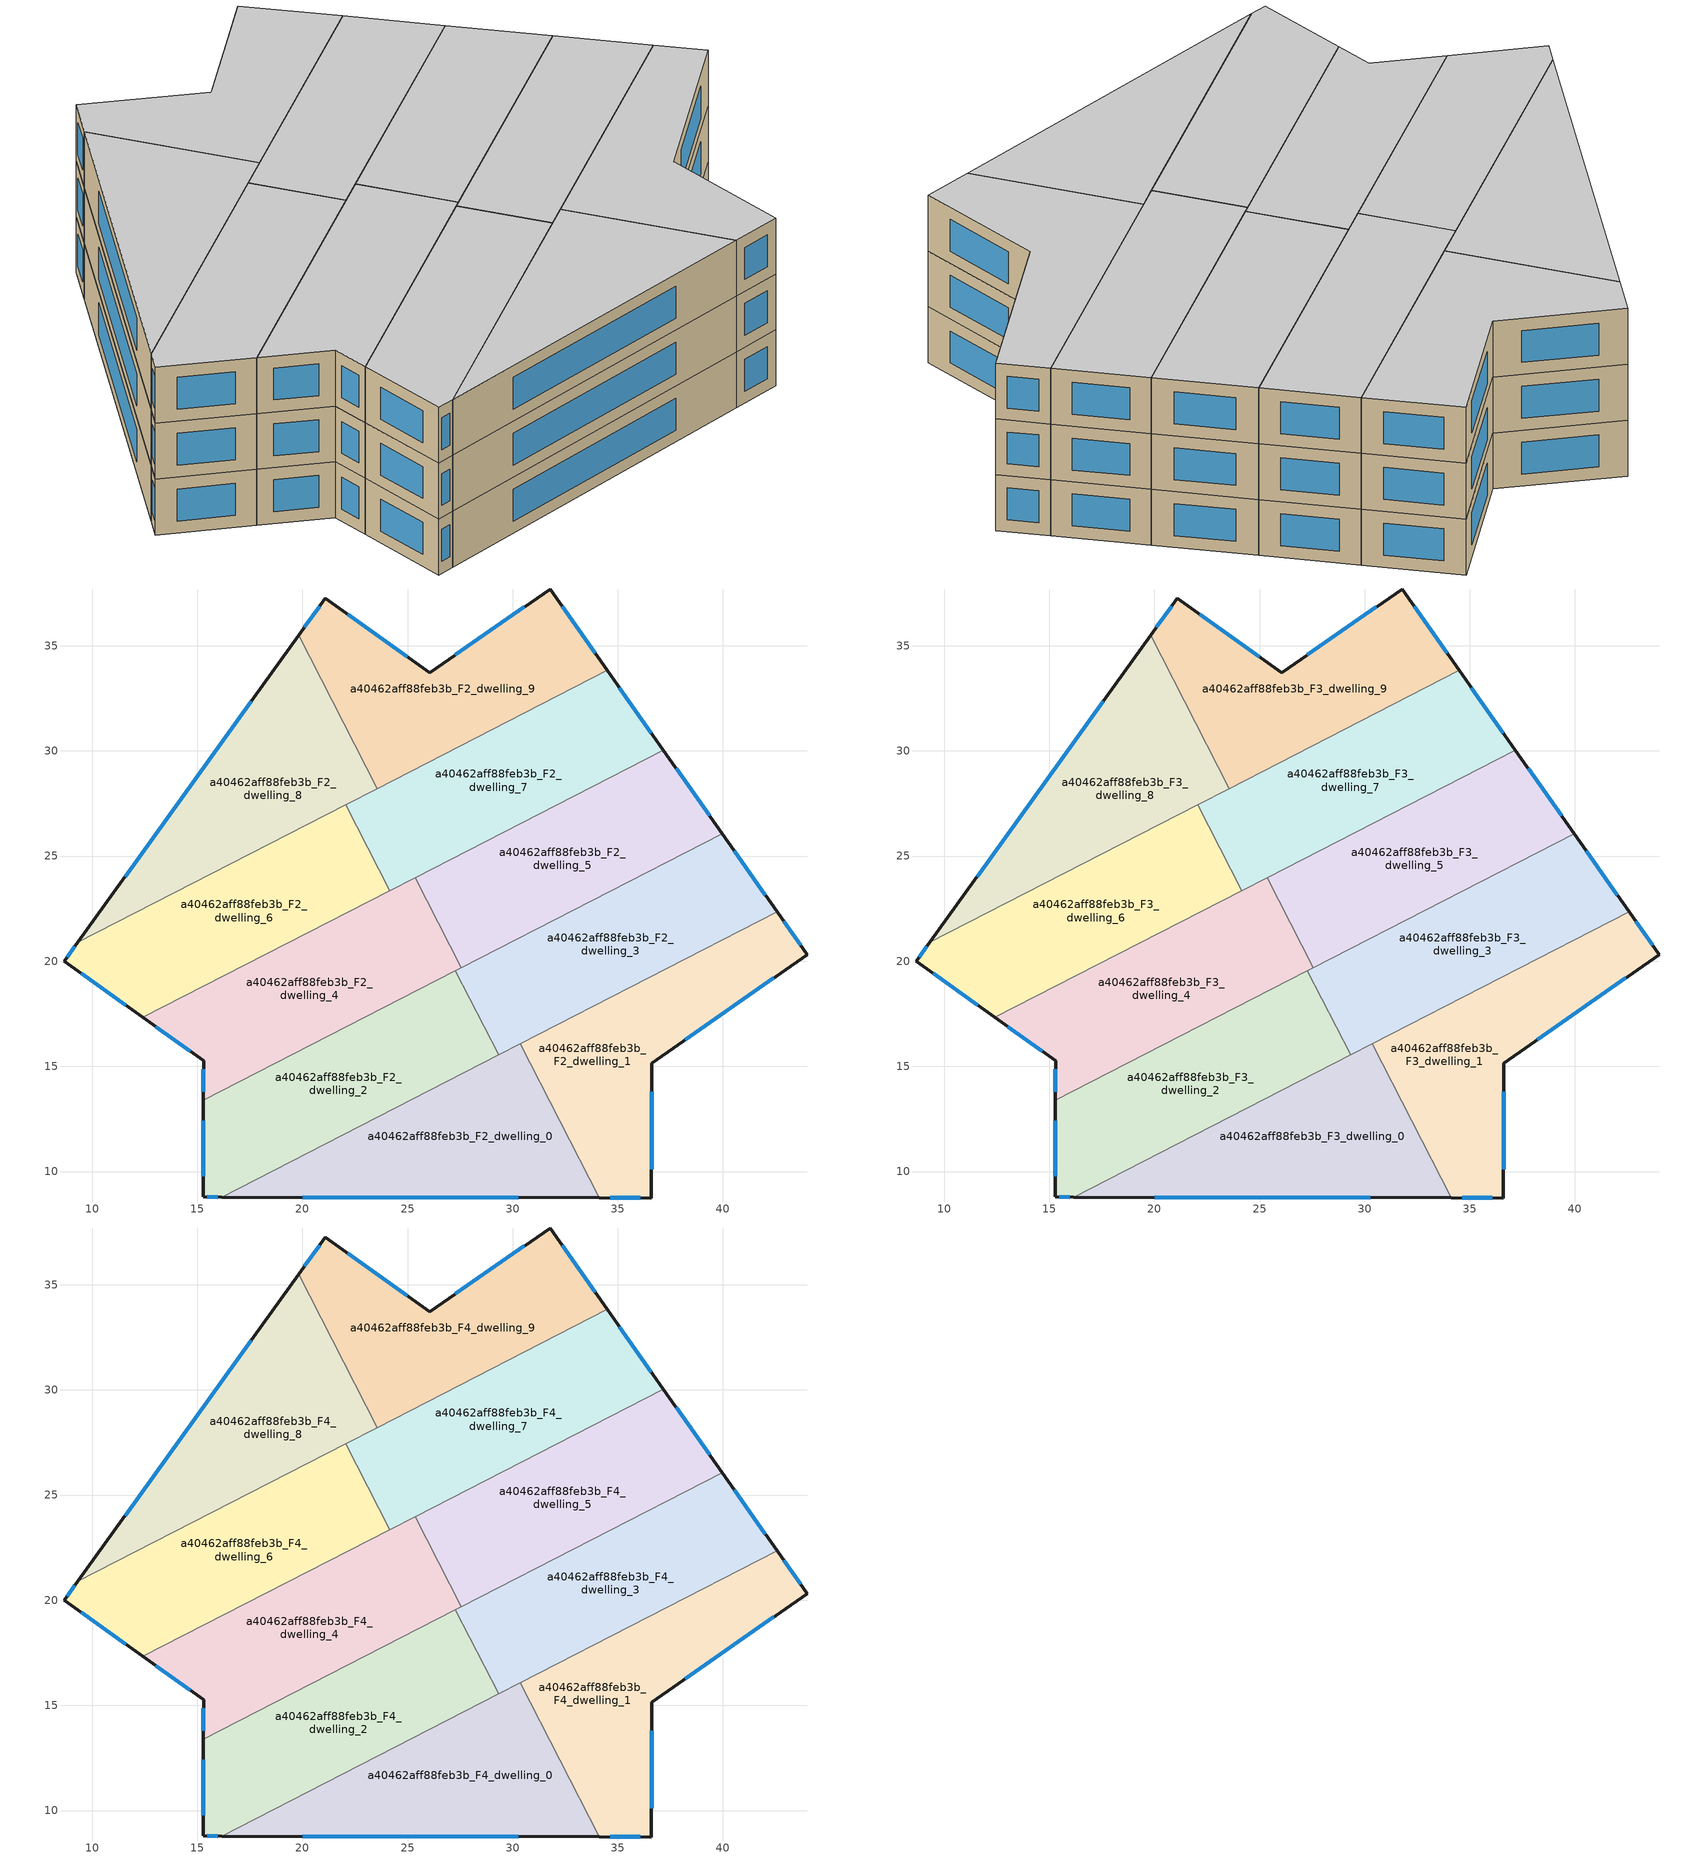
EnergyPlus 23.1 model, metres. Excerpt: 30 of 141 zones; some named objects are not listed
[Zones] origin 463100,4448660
a40462aff88feb3b_F2_dwelling_0
 floor to a40462aff88feb3b_F1_dwelling_0 (EU_floor_Construction): 30.35,16.07 34.11,8.75 16.17,8.79 z6
 wall outside (EU_wall_Construction): 16.17,8.79 34.11,8.75 z6:9
 wall to a40462aff88feb3b_F2_dwelling_1 (EU_wall_Construction): 34.11,8.75 30.35,16.07 z6:9
 wall to a40462aff88feb3b_F2_dwelling_2 (EU_wall_Construction): 29.33,15.54 16.17,8.79 z6:9
 wall to a40462aff88feb3b_F2_dwelling_3 (EU_wall_Construction): 30.35,16.07 29.33,15.54 z6:9
 window (EU_Window_Construction): 20.01,8.78 30.27,8.76 z6.64:8.36
a40462aff88feb3b_F2_dwelling_1
 floor to a40462aff88feb3b_F1_dwelling_1 (EU_floor_Construction): 42.58,22.35 44.01,20.32 36.61,15.16 36.6,8.74 34.11,8.75 30.35,16.07 z6
 wall outside (EU_wall_Construction): 34.11,8.75 36.6,8.74 36.61,15.16 44.01,20.32 42.58,22.35 z6:9
 wall to a40462aff88feb3b_F2_dwelling_3 (EU_wall_Construction): 42.58,22.35 30.35,16.07 z6:9
 window (EU_Window_Construction): 43.71,20.75 42.89,21.91 / 38.2,16.26 42.43,19.21 / 36.6,10.12 36.61,13.78 / 34.65,8.75 36.07,8.74 z6.64:8.36
a40462aff88feb3b_F2_dwelling_2
 floor to a40462aff88feb3b_F1_dwelling_2 (EU_floor_Construction): 27.28,19.54 29.33,15.54 16.17,8.79 15.28,8.79 15.29,13.39 z6
 wall outside (EU_wall_Construction): 15.29,13.39 15.28,8.79 16.17,8.79 z6:9
 wall to a40462aff88feb3b_F2_dwelling_3 (EU_wall_Construction): 29.33,15.54 27.28,19.54 z6:9
 wall to a40462aff88feb3b_F2_dwelling_4 (EU_wall_Construction): 27.28,19.54 15.29,13.39 z6:9
 window (EU_Window_Construction): 15.47,8.79 15.98,8.79 / 15.29,12.41 15.29,9.78 z6.64:8.36
a40462aff88feb3b_F2_dwelling_3
 floor to a40462aff88feb3b_F1_dwelling_3 (EU_floor_Construction): 39.97,26.06 42.58,22.35 29.33,15.54 27.28,19.54 z6
 wall outside (EU_wall_Construction): 42.58,22.35 39.97,26.06 z6:9
 wall to a40462aff88feb3b_F2_dwelling_5 (EU_wall_Construction): 39.97,26.06 27.56,19.69 z6:9
 wall to a40462aff88feb3b_F2_dwelling_4 (EU_wall_Construction): 27.56,19.69 27.28,19.54 z6:9
 window (EU_Window_Construction): 42.02,23.14 40.53,25.26 z6.64:8.36
a40462aff88feb3b_F2_dwelling_4
 floor to a40462aff88feb3b_F1_dwelling_4 (EU_floor_Construction): 25.36,23.98 27.56,19.69 15.29,13.39 15.3,15.27 12.41,17.33 z6
 wall outside (EU_wall_Construction): 12.41,17.33 15.3,15.27 15.29,13.39 z6:9
 wall to a40462aff88feb3b_F2_dwelling_5 (EU_wall_Construction): 27.56,19.69 25.36,23.98 z6:9
 wall to a40462aff88feb3b_F2_dwelling_6 (EU_wall_Construction): 24.15,23.36 12.41,17.33 z6:9
 wall to a40462aff88feb3b_F2_dwelling_7 (EU_wall_Construction): 25.36,23.98 24.15,23.36 z6:9
 window (EU_Window_Construction): 13.03,16.89 14.68,15.71 / 15.3,14.87 15.3,13.8 z6.64:8.36
a40462aff88feb3b_F2_dwelling_5
 floor to a40462aff88feb3b_F1_dwelling_5 (EU_floor_Construction): 37.17,30.04 39.97,26.06 27.56,19.69 25.36,23.98 z6
 wall outside (EU_wall_Construction): 39.97,26.06 37.17,30.04 z6:9
 wall to a40462aff88feb3b_F2_dwelling_7 (EU_wall_Construction): 37.17,30.04 25.36,23.98 z6:9
 window (EU_Window_Construction): 39.37,26.91 37.77,29.19 z6.64:8.36
a40462aff88feb3b_F2_dwelling_6
 floor to a40462aff88feb3b_F1_dwelling_6 (EU_floor_Construction): 22.06,27.44 24.15,23.36 12.41,17.33 8.67,20 9.32,20.9 z6
 wall outside (EU_wall_Construction): 9.32,20.9 8.67,20 12.41,17.33 z6:9
 wall to a40462aff88feb3b_F2_dwelling_7 (EU_wall_Construction): 24.15,23.36 22.06,27.44 z6:9
 wall to a40462aff88feb3b_F2_dwelling_8 (EU_wall_Construction): 22.06,27.44 9.32,20.9 z6:9
 window (EU_Window_Construction): 9.18,20.71 8.81,20.19 / 9.47,19.43 11.61,17.9 z6.64:8.36
a40462aff88feb3b_F2_dwelling_7
 floor to a40462aff88feb3b_F1_dwelling_7 (EU_floor_Construction): 34.51,33.83 37.17,30.04 24.15,23.36 22.06,27.44 z6
 wall outside (EU_wall_Construction): 37.17,30.04 34.51,33.83 z6:9
 wall to a40462aff88feb3b_F2_dwelling_9 (EU_wall_Construction): 34.51,33.83 23.57,28.21 z6:9
 wall to a40462aff88feb3b_F2_dwelling_8 (EU_wall_Construction): 23.57,28.21 22.06,27.44 z6:9
 window (EU_Window_Construction): 36.6,30.85 35.08,33.02 z6.64:8.36
a40462aff88feb3b_F2_dwelling_8
 floor to a40462aff88feb3b_F1_dwelling_8 (EU_floor_Construction): 19.83,35.5 23.57,28.21 9.32,20.9 z6
 wall outside (EU_wall_Construction): 19.83,35.5 9.32,20.9 z6:9
 wall to a40462aff88feb3b_F2_dwelling_9 (EU_wall_Construction): 23.57,28.21 19.83,35.5 z6:9
 window (EU_Window_Construction): 17.58,32.37 11.57,24.03 z6.64:8.36
a40462aff88feb3b_F2_dwelling_9
 floor to a40462aff88feb3b_F1_dwelling_9 (EU_floor_Construction): 31.78,37.7 34.51,33.83 23.57,28.21 19.83,35.5 21.09,37.26 26.06,33.71 z6
 wall outside (EU_wall_Construction): 34.51,33.83 31.78,37.7 26.06,33.71 21.09,37.26 19.83,35.5 z6:9
 window (EU_Window_Construction): 20.82,36.89 20.1,35.88 / 24.99,34.47 22.16,36.5 / 30.55,36.85 27.28,34.57 / 33.92,34.66 32.36,36.87 z6.64:8.36
a40462aff88feb3b_F3_dwelling_0
 floor to a40462aff88feb3b_F2_dwelling_0 (EU_floor_Construction): 30.35,16.07 34.11,8.75 16.17,8.79 z9
 wall outside (EU_wall_Construction): 16.17,8.79 34.11,8.75 z9:12
 wall to a40462aff88feb3b_F3_dwelling_1 (EU_wall_Construction): 34.11,8.75 30.35,16.07 z9:12
 wall to a40462aff88feb3b_F3_dwelling_2 (EU_wall_Construction): 29.33,15.54 16.17,8.79 z9:12
 wall to a40462aff88feb3b_F3_dwelling_3 (EU_wall_Construction): 30.35,16.07 29.33,15.54 z9:12
 window (EU_Window_Construction): 20.01,8.78 30.27,8.76 z9.64:11.36
a40462aff88feb3b_F3_dwelling_1
 floor to a40462aff88feb3b_F2_dwelling_1 (EU_floor_Construction): 42.58,22.35 44.01,20.32 36.61,15.16 36.6,8.74 34.11,8.75 30.35,16.07 z9
 wall outside (EU_wall_Construction): 34.11,8.75 36.6,8.74 36.61,15.16 44.01,20.32 42.58,22.35 z9:12
 wall to a40462aff88feb3b_F3_dwelling_3 (EU_wall_Construction): 42.58,22.35 30.35,16.07 z9:12
 window (EU_Window_Construction): 43.71,20.75 42.89,21.91 / 38.2,16.26 42.43,19.21 / 36.6,10.12 36.61,13.78 / 34.65,8.75 36.07,8.74 z9.64:11.36
a40462aff88feb3b_F3_dwelling_2
 floor to a40462aff88feb3b_F2_dwelling_2 (EU_floor_Construction): 27.28,19.54 29.33,15.54 16.17,8.79 15.28,8.79 15.29,13.39 z9
 wall outside (EU_wall_Construction): 15.29,13.39 15.28,8.79 16.17,8.79 z9:12
 wall to a40462aff88feb3b_F3_dwelling_3 (EU_wall_Construction): 29.33,15.54 27.28,19.54 z9:12
 wall to a40462aff88feb3b_F3_dwelling_4 (EU_wall_Construction): 27.28,19.54 15.29,13.39 z9:12
 window (EU_Window_Construction): 15.47,8.79 15.98,8.79 / 15.29,12.41 15.29,9.78 z9.64:11.36
a40462aff88feb3b_F3_dwelling_3
 floor to a40462aff88feb3b_F2_dwelling_3 (EU_floor_Construction): 39.97,26.06 42.58,22.35 29.33,15.54 27.28,19.54 z9
 wall outside (EU_wall_Construction): 42.58,22.35 39.97,26.06 z9:12
 wall to a40462aff88feb3b_F3_dwelling_5 (EU_wall_Construction): 39.97,26.06 27.56,19.69 z9:12
 wall to a40462aff88feb3b_F3_dwelling_4 (EU_wall_Construction): 27.56,19.69 27.28,19.54 z9:12
 window (EU_Window_Construction): 42.02,23.14 40.53,25.26 z9.64:11.36
a40462aff88feb3b_F3_dwelling_4
 floor to a40462aff88feb3b_F2_dwelling_4 (EU_floor_Construction): 25.36,23.98 27.56,19.69 15.29,13.39 15.3,15.27 12.41,17.33 z9
 wall outside (EU_wall_Construction): 12.41,17.33 15.3,15.27 15.29,13.39 z9:12
 wall to a40462aff88feb3b_F3_dwelling_5 (EU_wall_Construction): 27.56,19.69 25.36,23.98 z9:12
 wall to a40462aff88feb3b_F3_dwelling_6 (EU_wall_Construction): 24.15,23.36 12.41,17.33 z9:12
 wall to a40462aff88feb3b_F3_dwelling_7 (EU_wall_Construction): 25.36,23.98 24.15,23.36 z9:12
 window (EU_Window_Construction): 13.03,16.89 14.68,15.71 / 15.3,14.87 15.3,13.8 z9.64:11.36
a40462aff88feb3b_F3_dwelling_5
 floor to a40462aff88feb3b_F2_dwelling_5 (EU_floor_Construction): 37.17,30.04 39.97,26.06 27.56,19.69 25.36,23.98 z9
 wall outside (EU_wall_Construction): 39.97,26.06 37.17,30.04 z9:12
 wall to a40462aff88feb3b_F3_dwelling_7 (EU_wall_Construction): 37.17,30.04 25.36,23.98 z9:12
 window (EU_Window_Construction): 39.37,26.91 37.77,29.19 z9.64:11.36
a40462aff88feb3b_F3_dwelling_6
 floor to a40462aff88feb3b_F2_dwelling_6 (EU_floor_Construction): 22.06,27.44 24.15,23.36 12.41,17.33 8.67,20 9.32,20.9 z9
 wall outside (EU_wall_Construction): 9.32,20.9 8.67,20 12.41,17.33 z9:12
 wall to a40462aff88feb3b_F3_dwelling_7 (EU_wall_Construction): 24.15,23.36 22.06,27.44 z9:12
 wall to a40462aff88feb3b_F3_dwelling_8 (EU_wall_Construction): 22.06,27.44 9.32,20.9 z9:12
 window (EU_Window_Construction): 9.18,20.71 8.81,20.19 / 9.47,19.43 11.61,17.9 z9.64:11.36
a40462aff88feb3b_F3_dwelling_7
 floor to a40462aff88feb3b_F2_dwelling_7 (EU_floor_Construction): 34.51,33.83 37.17,30.04 24.15,23.36 22.06,27.44 z9
 wall outside (EU_wall_Construction): 37.17,30.04 34.51,33.83 z9:12
 wall to a40462aff88feb3b_F3_dwelling_9 (EU_wall_Construction): 34.51,33.83 23.57,28.21 z9:12
 wall to a40462aff88feb3b_F3_dwelling_8 (EU_wall_Construction): 23.57,28.21 22.06,27.44 z9:12
 window (EU_Window_Construction): 36.6,30.85 35.08,33.02 z9.64:11.36
a40462aff88feb3b_F3_dwelling_8
 floor to a40462aff88feb3b_F2_dwelling_8 (EU_floor_Construction): 19.83,35.5 23.57,28.21 9.32,20.9 z9
 wall outside (EU_wall_Construction): 19.83,35.5 9.32,20.9 z9:12
 wall to a40462aff88feb3b_F3_dwelling_9 (EU_wall_Construction): 23.57,28.21 19.83,35.5 z9:12
 window (EU_Window_Construction): 17.58,32.37 11.57,24.03 z9.64:11.36
a40462aff88feb3b_F3_dwelling_9
 floor to a40462aff88feb3b_F2_dwelling_9 (EU_floor_Construction): 31.78,37.7 34.51,33.83 23.57,28.21 19.83,35.5 21.09,37.26 26.06,33.71 z9
 wall outside (EU_wall_Construction): 34.51,33.83 31.78,37.7 26.06,33.71 21.09,37.26 19.83,35.5 z9:12
 window (EU_Window_Construction): 20.82,36.89 20.1,35.88 / 24.99,34.47 22.16,36.5 / 30.55,36.85 27.28,34.57 / 33.92,34.66 32.36,36.87 z9.64:11.36
a40462aff88feb3b_F4_dwelling_0
 floor to a40462aff88feb3b_F3_dwelling_0 (EU_floor_Construction): 30.35,16.07 34.11,8.75 16.17,8.79 z12
 wall outside (EU_wall_Construction): 16.17,8.79 34.11,8.75 z12:15
 wall to a40462aff88feb3b_F4_dwelling_1 (EU_wall_Construction): 34.11,8.75 30.35,16.07 z12:15
 wall to a40462aff88feb3b_F4_dwelling_2 (EU_wall_Construction): 29.33,15.54 16.17,8.79 z12:15
 wall to a40462aff88feb3b_F4_dwelling_3 (EU_wall_Construction): 30.35,16.07 29.33,15.54 z12:15
 window (EU_Window_Construction): 20.01,8.78 30.27,8.76 z12.64:14.36
 ceiling to a40462aff88feb3b_F5_dwelling_0 (EU_floor_Construction): 34.11,8.75 30.35,16.07 16.17,8.79 z15
a40462aff88feb3b_F4_dwelling_1
 floor to a40462aff88feb3b_F3_dwelling_1 (EU_floor_Construction): 42.58,22.35 44.01,20.32 36.61,15.16 36.6,8.74 34.11,8.75 30.35,16.07 z12
 wall outside (EU_wall_Construction): 34.11,8.75 36.6,8.74 36.61,15.16 44.01,20.32 42.58,22.35 z12:15
 wall to a40462aff88feb3b_F4_dwelling_3 (EU_wall_Construction): 42.58,22.35 30.35,16.07 z12:15
 window (EU_Window_Construction): 43.71,20.75 42.89,21.91 / 38.2,16.26 42.43,19.21 / 36.6,10.12 36.61,13.78 / 34.65,8.75 36.07,8.74 z12.64:14.36
 ceiling to a40462aff88feb3b_F5_dwelling_1 (EU_floor_Construction): 36.6,8.74 36.61,15.16 44.01,20.32 42.58,22.35 30.35,16.07 34.11,8.75 z15
a40462aff88feb3b_F4_dwelling_2
 floor to a40462aff88feb3b_F3_dwelling_2 (EU_floor_Construction): 27.28,19.54 29.33,15.54 16.17,8.79 15.28,8.79 15.29,13.39 z12
 wall outside (EU_wall_Construction): 15.29,13.39 15.28,8.79 16.17,8.79 z12:15
 wall to a40462aff88feb3b_F4_dwelling_3 (EU_wall_Construction): 29.33,15.54 27.28,19.54 z12:15
 wall to a40462aff88feb3b_F4_dwelling_4 (EU_wall_Construction): 27.28,19.54 15.29,13.39 z12:15
 window (EU_Window_Construction): 15.47,8.79 15.98,8.79 / 15.29,12.41 15.29,9.78 z12.64:14.36
 ceiling to a40462aff88feb3b_F5_dwelling_2 (EU_floor_Construction): 29.33,15.54 27.28,19.54 15.29,13.39 15.28,8.79 16.17,8.79 z15
a40462aff88feb3b_F4_dwelling_3
 floor to a40462aff88feb3b_F3_dwelling_3 (EU_floor_Construction): 39.97,26.06 42.58,22.35 29.33,15.54 27.28,19.54 z12
 wall outside (EU_wall_Construction): 42.58,22.35 39.97,26.06 z12:15
 wall to a40462aff88feb3b_F4_dwelling_5 (EU_wall_Construction): 39.97,26.06 27.56,19.69 z12:15
 wall to a40462aff88feb3b_F4_dwelling_4 (EU_wall_Construction): 27.56,19.69 27.28,19.54 z12:15
 window (EU_Window_Construction): 42.02,23.14 40.53,25.26 z12.64:14.36
 ceiling to a40462aff88feb3b_F5_dwelling_3 (EU_floor_Construction): 42.58,22.35 39.97,26.06 27.28,19.54 29.33,15.54 z15
a40462aff88feb3b_F4_dwelling_4
 floor to a40462aff88feb3b_F3_dwelling_4 (EU_floor_Construction): 25.36,23.98 27.56,19.69 15.29,13.39 15.3,15.27 12.41,17.33 z12
 wall outside (EU_wall_Construction): 12.41,17.33 15.3,15.27 15.29,13.39 z12:15
 wall to a40462aff88feb3b_F4_dwelling_5 (EU_wall_Construction): 27.56,19.69 25.36,23.98 z12:15
 wall to a40462aff88feb3b_F4_dwelling_6 (EU_wall_Construction): 24.15,23.36 12.41,17.33 z12:15
 wall to a40462aff88feb3b_F4_dwelling_7 (EU_wall_Construction): 25.36,23.98 24.15,23.36 z12:15
 window (EU_Window_Construction): 13.03,16.89 14.68,15.71 / 15.3,14.87 15.3,13.8 z12.64:14.36
 ceiling to a40462aff88feb3b_F5_dwelling_4 (EU_floor_Construction): 27.56,19.69 25.36,23.98 12.41,17.33 15.3,15.27 15.29,13.39 z15
a40462aff88feb3b_F4_dwelling_5
 floor to a40462aff88feb3b_F3_dwelling_5 (EU_floor_Construction): 37.17,30.04 39.97,26.06 27.56,19.69 25.36,23.98 z12
 wall outside (EU_wall_Construction): 39.97,26.06 37.17,30.04 z12:15
 wall to a40462aff88feb3b_F4_dwelling_7 (EU_wall_Construction): 37.17,30.04 25.36,23.98 z12:15
 window (EU_Window_Construction): 39.37,26.91 37.77,29.19 z12.64:14.36
 ceiling to a40462aff88feb3b_F5_dwelling_5 (EU_floor_Construction): 39.97,26.06 37.17,30.04 25.36,23.98 27.56,19.69 z15
a40462aff88feb3b_F4_dwelling_6
 floor to a40462aff88feb3b_F3_dwelling_6 (EU_floor_Construction): 22.06,27.44 24.15,23.36 12.41,17.33 8.67,20 9.32,20.9 z12
 wall outside (EU_wall_Construction): 9.32,20.9 8.67,20 12.41,17.33 z12:15
 wall to a40462aff88feb3b_F4_dwelling_7 (EU_wall_Construction): 24.15,23.36 22.06,27.44 z12:15
 wall to a40462aff88feb3b_F4_dwelling_8 (EU_wall_Construction): 22.06,27.44 9.32,20.9 z12:15
 window (EU_Window_Construction): 9.18,20.71 8.81,20.19 / 9.47,19.43 11.61,17.9 z12.64:14.36
 ceiling to a40462aff88feb3b_F5_dwelling_6 (EU_floor_Construction): 24.15,23.36 22.06,27.44 9.32,20.9 8.67,20 12.41,17.33 z15
a40462aff88feb3b_F4_dwelling_7
 floor to a40462aff88feb3b_F3_dwelling_7 (EU_floor_Construction): 34.51,33.83 37.17,30.04 24.15,23.36 22.06,27.44 z12
 wall outside (EU_wall_Construction): 37.17,30.04 34.51,33.83 z12:15
 wall to a40462aff88feb3b_F4_dwelling_9 (EU_wall_Construction): 34.51,33.83 23.57,28.21 z12:15
 wall to a40462aff88feb3b_F4_dwelling_8 (EU_wall_Construction): 23.57,28.21 22.06,27.44 z12:15
 window (EU_Window_Construction): 36.6,30.85 35.08,33.02 z12.64:14.36
 ceiling to a40462aff88feb3b_F5_dwelling_7 (EU_floor_Construction): 37.17,30.04 34.51,33.83 22.06,27.44 24.15,23.36 z15
a40462aff88feb3b_F4_dwelling_8
 floor to a40462aff88feb3b_F3_dwelling_8 (EU_floor_Construction): 19.83,35.5 23.57,28.21 9.32,20.9 z12
 wall outside (EU_wall_Construction): 19.83,35.5 9.32,20.9 z12:15
 wall to a40462aff88feb3b_F4_dwelling_9 (EU_wall_Construction): 23.57,28.21 19.83,35.5 z12:15
 window (EU_Window_Construction): 17.58,32.37 11.57,24.03 z12.64:14.36
 ceiling to a40462aff88feb3b_F5_dwelling_8 (EU_floor_Construction): 23.57,28.21 19.83,35.5 9.32,20.9 z15
a40462aff88feb3b_F4_dwelling_9
 floor to a40462aff88feb3b_F3_dwelling_9 (EU_floor_Construction): 31.78,37.7 34.51,33.83 23.57,28.21 19.83,35.5 21.09,37.26 26.06,33.71 z12
 wall outside (EU_wall_Construction): 34.51,33.83 31.78,37.7 26.06,33.71 21.09,37.26 19.83,35.5 z12:15
 window (EU_Window_Construction): 20.82,36.89 20.1,35.88 / 24.99,34.47 22.16,36.5 / 30.55,36.85 27.28,34.57 / 33.92,34.66 32.36,36.87 z12.64:14.36
 ceiling to a40462aff88feb3b_F5_dwelling_9 (EU_floor_Construction): 34.51,33.83 31.78,37.7 26.06,33.71 21.09,37.26 19.83,35.5 23.57,28.21 z15
[Building]
EU S2 Campaign: North Axis=0; Terrain=City; Solar Distribution=FullExterior
[Site:Location]
Yerevan-Zvartnots.Intl.AP: Latitude=40.15; Longitude=44.383; Time Zone=4; Elevation=854
[SizingPeriod:WeatherFileDays]
AnnualSizingPeriod: Begin Month=1; Begin Day of Month=1; End Month=12; End Day of Month=31; Day of Week for Start Day=Monday; Use Weather File Daylight Saving Period=No; Use Weather File Rain and Snow Indicators=No
[MATERIAL]
EU_InternalMass_Material: Roughness=MediumRough; Thickness=0.1; Conductivity=1; Density=1800; Specific Heat=900; Thermal Absorptance=0.9; Solar Absorptance=0.7; Visible Absorptance=0.7
[MATERIAL:NOMASS] Roughness=MediumRough; Thermal Absorptance=0.9; Solar Absorptance=0.7; Visible Absorptance=0.7
Name | Thermal Resistance
EU_wall_NoMass | 1.05043
EU_floor_NoMass | 0.478065
[WINDOWMATERIAL:SIMPLEGLAZINGSYSTEM]
EU_Window_SimpleGlazing: UFactor=2.5566; Solar Heat Gain Coefficient=0.75; Visible Transmittance=0.75
[CONSTRUCTION]
EU_wall_Construction: EU_wall_NoMass
EU_floor_Construction: EU_floor_NoMass
EU_Window_Construction: EU_Window_SimpleGlazing
EU_InternalMass_Construction: EU_InternalMass_Material
[ZONE] Type=1; Multiplier=1; Ceiling Height=autocalculate; Floor Area=autocalculate; Part of Total Floor Area=Yes
Name | Volume
a40462aff88feb3b_F2_dwelling_0; a40462aff88feb3b_F3_dwelling_0; a40462aff88feb3b_F4_dwelling_0; a40462aff88feb3b_F2_dwelling_7; a40462aff88feb3b_F3_dwelling_7; a40462aff88feb3b_F4_dwelling_7 | 196.815
a40462aff88feb3b_F2_dwelling_1; a40462aff88feb3b_F3_dwelling_1; a40462aff88feb3b_F4_dwelling_1 | 196.827
a40462aff88feb3b_F2_dwelling_2; a40462aff88feb3b_F3_dwelling_2; a40462aff88feb3b_F4_dwelling_2; a40462aff88feb3b_F2_dwelling_9; a40462aff88feb3b_F3_dwelling_9; a40462aff88feb3b_F4_dwelling_9 | 196.801
a40462aff88feb3b_F2_dwelling_3; a40462aff88feb3b_F3_dwelling_3; a40462aff88feb3b_F4_dwelling_3 | 196.794
a40462aff88feb3b_F2_dwelling_4; a40462aff88feb3b_F3_dwelling_4; a40462aff88feb3b_F4_dwelling_4; a40462aff88feb3b_F2_dwelling_6; a40462aff88feb3b_F3_dwelling_6; a40462aff88feb3b_F4_dwelling_6 | 196.822
a40462aff88feb3b_F2_dwelling_5; a40462aff88feb3b_F3_dwelling_5; a40462aff88feb3b_F4_dwelling_5 | 196.834
a40462aff88feb3b_F2_dwelling_8; a40462aff88feb3b_F3_dwelling_8; a40462aff88feb3b_F4_dwelling_8 | 196.807
[INTERNALMASS] Construction=EU_InternalMass_Construction
Name | Zone or ZoneList | Surface Area
a40462aff88feb3b_F2_dwelling_0_EU_InternalMass | a40462aff88feb3b_F2_dwelling_0 | 65.609
a40462aff88feb3b_F2_dwelling_1_EU_InternalMass | a40462aff88feb3b_F2_dwelling_1 | 65.6089
a40462aff88feb3b_F2_dwelling_2_EU_InternalMass | a40462aff88feb3b_F2_dwelling_2 | 65.6001
a40462aff88feb3b_F2_dwelling_3_EU_InternalMass | a40462aff88feb3b_F2_dwelling_3 | 65.5973
a40462aff88feb3b_F2_dwelling_4_EU_InternalMass | a40462aff88feb3b_F2_dwelling_4 | 65.6062
a40462aff88feb3b_F2_dwelling_5_EU_InternalMass | a40462aff88feb3b_F2_dwelling_5 | 65.6129
a40462aff88feb3b_F2_dwelling_6_EU_InternalMass | a40462aff88feb3b_F2_dwelling_6 | 65.6077
a40462aff88feb3b_F2_dwelling_7_EU_InternalMass | a40462aff88feb3b_F2_dwelling_7 | 65.6056
a40462aff88feb3b_F2_dwelling_8_EU_InternalMass | a40462aff88feb3b_F2_dwelling_8 | 65.602
a40462aff88feb3b_F2_dwelling_9_EU_InternalMass | a40462aff88feb3b_F2_dwelling_9 | 65.6014
a40462aff88feb3b_F3_dwelling_0_EU_InternalMass | a40462aff88feb3b_F3_dwelling_0 | 65.609
a40462aff88feb3b_F3_dwelling_1_EU_InternalMass | a40462aff88feb3b_F3_dwelling_1 | 65.6089
a40462aff88feb3b_F3_dwelling_2_EU_InternalMass | a40462aff88feb3b_F3_dwelling_2 | 65.6001
a40462aff88feb3b_F3_dwelling_3_EU_InternalMass | a40462aff88feb3b_F3_dwelling_3 | 65.5973
a40462aff88feb3b_F3_dwelling_4_EU_InternalMass | a40462aff88feb3b_F3_dwelling_4 | 65.6062
a40462aff88feb3b_F3_dwelling_5_EU_InternalMass | a40462aff88feb3b_F3_dwelling_5 | 65.6129
a40462aff88feb3b_F3_dwelling_6_EU_InternalMass | a40462aff88feb3b_F3_dwelling_6 | 65.6077
a40462aff88feb3b_F3_dwelling_7_EU_InternalMass | a40462aff88feb3b_F3_dwelling_7 | 65.6056
a40462aff88feb3b_F3_dwelling_8_EU_InternalMass | a40462aff88feb3b_F3_dwelling_8 | 65.602
a40462aff88feb3b_F3_dwelling_9_EU_InternalMass | a40462aff88feb3b_F3_dwelling_9 | 65.6014
a40462aff88feb3b_F4_dwelling_0_EU_InternalMass | a40462aff88feb3b_F4_dwelling_0 | 65.609
a40462aff88feb3b_F4_dwelling_1_EU_InternalMass | a40462aff88feb3b_F4_dwelling_1 | 65.6089
a40462aff88feb3b_F4_dwelling_2_EU_InternalMass | a40462aff88feb3b_F4_dwelling_2 | 65.6001
a40462aff88feb3b_F4_dwelling_3_EU_InternalMass | a40462aff88feb3b_F4_dwelling_3 | 65.5973
a40462aff88feb3b_F4_dwelling_4_EU_InternalMass | a40462aff88feb3b_F4_dwelling_4 | 65.6062
a40462aff88feb3b_F4_dwelling_5_EU_InternalMass | a40462aff88feb3b_F4_dwelling_5 | 65.6129
a40462aff88feb3b_F4_dwelling_6_EU_InternalMass | a40462aff88feb3b_F4_dwelling_6 | 65.6077
a40462aff88feb3b_F4_dwelling_7_EU_InternalMass | a40462aff88feb3b_F4_dwelling_7 | 65.6056
a40462aff88feb3b_F4_dwelling_8_EU_InternalMass | a40462aff88feb3b_F4_dwelling_8 | 65.602
a40462aff88feb3b_F4_dwelling_9_EU_InternalMass | a40462aff88feb3b_F4_dwelling_9 | 65.6014
[OTHEREQUIPMENT] Fuel Type=Electricity; Design Level Calculation Method=Watts/Area; Power per Zone Floor Area=1; Fraction Latent=0; Fraction Radiant=0; Fraction Lost=0; Carbon Dioxide Generation Rate=0; EndUse Subcategory=EU_Step8_InternalGains
Name | Zone or ZoneList or Space or SpaceList | Schedule
EU_Step8_InternalGain_a40462aff88feb3b_F2_dwelling_0_f000 | a40462aff88feb3b_F2_dwelling_0 | EU_Step8_GainSchedule_a40462aff88feb3b_F2_dwelling_0_f000
EU_Step8_InternalGain_a40462aff88feb3b_F2_dwelling_1_f000 | a40462aff88feb3b_F2_dwelling_1 | EU_Step8_GainSchedule_a40462aff88feb3b_F2_dwelling_1_f000
EU_Step8_InternalGain_a40462aff88feb3b_F2_dwelling_2_f000 | a40462aff88feb3b_F2_dwelling_2 | EU_Step8_GainSchedule_a40462aff88feb3b_F2_dwelling_2_f000
EU_Step8_InternalGain_a40462aff88feb3b_F2_dwelling_3_f000 | a40462aff88feb3b_F2_dwelling_3 | EU_Step8_GainSchedule_a40462aff88feb3b_F2_dwelling_3_f000
EU_Step8_InternalGain_a40462aff88feb3b_F2_dwelling_4_f000 | a40462aff88feb3b_F2_dwelling_4 | EU_Step8_GainSchedule_a40462aff88feb3b_F2_dwelling_4_f000
EU_Step8_InternalGain_a40462aff88feb3b_F2_dwelling_5_f000 | a40462aff88feb3b_F2_dwelling_5 | EU_Step8_GainSchedule_a40462aff88feb3b_F2_dwelling_5_f000
EU_Step8_InternalGain_a40462aff88feb3b_F2_dwelling_6_f000 | a40462aff88feb3b_F2_dwelling_6 | EU_Step8_GainSchedule_a40462aff88feb3b_F2_dwelling_6_f000
EU_Step8_InternalGain_a40462aff88feb3b_F2_dwelling_7_f000 | a40462aff88feb3b_F2_dwelling_7 | EU_Step8_GainSchedule_a40462aff88feb3b_F2_dwelling_7_f000
EU_Step8_InternalGain_a40462aff88feb3b_F2_dwelling_8_f000 | a40462aff88feb3b_F2_dwelling_8 | EU_Step8_GainSchedule_a40462aff88feb3b_F2_dwelling_8_f000
EU_Step8_InternalGain_a40462aff88feb3b_F2_dwelling_9_f000 | a40462aff88feb3b_F2_dwelling_9 | EU_Step8_GainSchedule_a40462aff88feb3b_F2_dwelling_9_f000
EU_Step8_InternalGain_a40462aff88feb3b_F3_dwelling_0_f000 | a40462aff88feb3b_F3_dwelling_0 | EU_Step8_GainSchedule_a40462aff88feb3b_F3_dwelling_0_f000
EU_Step8_InternalGain_a40462aff88feb3b_F3_dwelling_1_f000 | a40462aff88feb3b_F3_dwelling_1 | EU_Step8_GainSchedule_a40462aff88feb3b_F3_dwelling_1_f000
EU_Step8_InternalGain_a40462aff88feb3b_F3_dwelling_2_f000 | a40462aff88feb3b_F3_dwelling_2 | EU_Step8_GainSchedule_a40462aff88feb3b_F3_dwelling_2_f000
EU_Step8_InternalGain_a40462aff88feb3b_F3_dwelling_3_f000 | a40462aff88feb3b_F3_dwelling_3 | EU_Step8_GainSchedule_a40462aff88feb3b_F3_dwelling_3_f000
EU_Step8_InternalGain_a40462aff88feb3b_F3_dwelling_4_f000 | a40462aff88feb3b_F3_dwelling_4 | EU_Step8_GainSchedule_a40462aff88feb3b_F3_dwelling_4_f000
EU_Step8_InternalGain_a40462aff88feb3b_F3_dwelling_5_f000 | a40462aff88feb3b_F3_dwelling_5 | EU_Step8_GainSchedule_a40462aff88feb3b_F3_dwelling_5_f000
EU_Step8_InternalGain_a40462aff88feb3b_F3_dwelling_6_f000 | a40462aff88feb3b_F3_dwelling_6 | EU_Step8_GainSchedule_a40462aff88feb3b_F3_dwelling_6_f000
EU_Step8_InternalGain_a40462aff88feb3b_F3_dwelling_7_f000 | a40462aff88feb3b_F3_dwelling_7 | EU_Step8_GainSchedule_a40462aff88feb3b_F3_dwelling_7_f000
EU_Step8_InternalGain_a40462aff88feb3b_F3_dwelling_8_f000 | a40462aff88feb3b_F3_dwelling_8 | EU_Step8_GainSchedule_a40462aff88feb3b_F3_dwelling_8_f000
EU_Step8_InternalGain_a40462aff88feb3b_F3_dwelling_9_f000 | a40462aff88feb3b_F3_dwelling_9 | EU_Step8_GainSchedule_a40462aff88feb3b_F3_dwelling_9_f000
EU_Step8_InternalGain_a40462aff88feb3b_F4_dwelling_0_f000 | a40462aff88feb3b_F4_dwelling_0 | EU_Step8_GainSchedule_a40462aff88feb3b_F4_dwelling_0_f000
EU_Step8_InternalGain_a40462aff88feb3b_F4_dwelling_1_f000 | a40462aff88feb3b_F4_dwelling_1 | EU_Step8_GainSchedule_a40462aff88feb3b_F4_dwelling_1_f000
EU_Step8_InternalGain_a40462aff88feb3b_F4_dwelling_2_f000 | a40462aff88feb3b_F4_dwelling_2 | EU_Step8_GainSchedule_a40462aff88feb3b_F4_dwelling_2_f000
EU_Step8_InternalGain_a40462aff88feb3b_F4_dwelling_3_f000 | a40462aff88feb3b_F4_dwelling_3 | EU_Step8_GainSchedule_a40462aff88feb3b_F4_dwelling_3_f000
EU_Step8_InternalGain_a40462aff88feb3b_F4_dwelling_4_f000 | a40462aff88feb3b_F4_dwelling_4 | EU_Step8_GainSchedule_a40462aff88feb3b_F4_dwelling_4_f000
EU_Step8_InternalGain_a40462aff88feb3b_F4_dwelling_5_f000 | a40462aff88feb3b_F4_dwelling_5 | EU_Step8_GainSchedule_a40462aff88feb3b_F4_dwelling_5_f000
EU_Step8_InternalGain_a40462aff88feb3b_F4_dwelling_6_f000 | a40462aff88feb3b_F4_dwelling_6 | EU_Step8_GainSchedule_a40462aff88feb3b_F4_dwelling_6_f000
EU_Step8_InternalGain_a40462aff88feb3b_F4_dwelling_7_f000 | a40462aff88feb3b_F4_dwelling_7 | EU_Step8_GainSchedule_a40462aff88feb3b_F4_dwelling_7_f000
EU_Step8_InternalGain_a40462aff88feb3b_F4_dwelling_8_f000 | a40462aff88feb3b_F4_dwelling_8 | EU_Step8_GainSchedule_a40462aff88feb3b_F4_dwelling_8_f000
EU_Step8_InternalGain_a40462aff88feb3b_F4_dwelling_9_f000 | a40462aff88feb3b_F4_dwelling_9 | EU_Step8_GainSchedule_a40462aff88feb3b_F4_dwelling_9_f000
[ZONEVENTILATION:DESIGNFLOWRATE] Schedule=EU_AlwaysOn; Design Flow Rate Calculation Method=AirChanges/Hour; Air Changes per Hour=0.557805; Ventilation Type=Natural; Fan Pressure Rise=0; Fan Total Efficiency=1; Constant Term Coefficient=1; Temperature Term Coefficient=0; Velocity Term Coefficient=0; Velocity Squared Term Coefficient=0; Minimum Indoor Temperature=-100; Maximum Indoor Temperature=100; Delta Temperature=-100; Minimum Outdoor Temperature=-100; Maximum Outdoor Temperature=100; Maximum Wind Speed=40
Name | Zone or ZoneList or Space or SpaceList
EU_ConstantAir_a40462aff88feb3b_F2_dwelling_0 | a40462aff88feb3b_F2_dwelling_0
EU_ConstantAir_a40462aff88feb3b_F2_dwelling_1 | a40462aff88feb3b_F2_dwelling_1
EU_ConstantAir_a40462aff88feb3b_F2_dwelling_2 | a40462aff88feb3b_F2_dwelling_2
EU_ConstantAir_a40462aff88feb3b_F2_dwelling_3 | a40462aff88feb3b_F2_dwelling_3
EU_ConstantAir_a40462aff88feb3b_F2_dwelling_4 | a40462aff88feb3b_F2_dwelling_4
EU_ConstantAir_a40462aff88feb3b_F2_dwelling_5 | a40462aff88feb3b_F2_dwelling_5
EU_ConstantAir_a40462aff88feb3b_F2_dwelling_6 | a40462aff88feb3b_F2_dwelling_6
EU_ConstantAir_a40462aff88feb3b_F2_dwelling_7 | a40462aff88feb3b_F2_dwelling_7
EU_ConstantAir_a40462aff88feb3b_F2_dwelling_8 | a40462aff88feb3b_F2_dwelling_8
EU_ConstantAir_a40462aff88feb3b_F2_dwelling_9 | a40462aff88feb3b_F2_dwelling_9
EU_ConstantAir_a40462aff88feb3b_F3_dwelling_0 | a40462aff88feb3b_F3_dwelling_0
EU_ConstantAir_a40462aff88feb3b_F3_dwelling_1 | a40462aff88feb3b_F3_dwelling_1
EU_ConstantAir_a40462aff88feb3b_F3_dwelling_2 | a40462aff88feb3b_F3_dwelling_2
EU_ConstantAir_a40462aff88feb3b_F3_dwelling_3 | a40462aff88feb3b_F3_dwelling_3
EU_ConstantAir_a40462aff88feb3b_F3_dwelling_4 | a40462aff88feb3b_F3_dwelling_4
EU_ConstantAir_a40462aff88feb3b_F3_dwelling_5 | a40462aff88feb3b_F3_dwelling_5
EU_ConstantAir_a40462aff88feb3b_F3_dwelling_6 | a40462aff88feb3b_F3_dwelling_6
EU_ConstantAir_a40462aff88feb3b_F3_dwelling_7 | a40462aff88feb3b_F3_dwelling_7
EU_ConstantAir_a40462aff88feb3b_F3_dwelling_8 | a40462aff88feb3b_F3_dwelling_8
EU_ConstantAir_a40462aff88feb3b_F3_dwelling_9 | a40462aff88feb3b_F3_dwelling_9
EU_ConstantAir_a40462aff88feb3b_F4_dwelling_0 | a40462aff88feb3b_F4_dwelling_0
EU_ConstantAir_a40462aff88feb3b_F4_dwelling_1 | a40462aff88feb3b_F4_dwelling_1
EU_ConstantAir_a40462aff88feb3b_F4_dwelling_2 | a40462aff88feb3b_F4_dwelling_2
EU_ConstantAir_a40462aff88feb3b_F4_dwelling_3 | a40462aff88feb3b_F4_dwelling_3
EU_ConstantAir_a40462aff88feb3b_F4_dwelling_4 | a40462aff88feb3b_F4_dwelling_4
EU_ConstantAir_a40462aff88feb3b_F4_dwelling_5 | a40462aff88feb3b_F4_dwelling_5
EU_ConstantAir_a40462aff88feb3b_F4_dwelling_6 | a40462aff88feb3b_F4_dwelling_6
EU_ConstantAir_a40462aff88feb3b_F4_dwelling_7 | a40462aff88feb3b_F4_dwelling_7
EU_ConstantAir_a40462aff88feb3b_F4_dwelling_8 | a40462aff88feb3b_F4_dwelling_8
EU_ConstantAir_a40462aff88feb3b_F4_dwelling_9 | a40462aff88feb3b_F4_dwelling_9
[HVACTEMPLATE:ZONE:IDEALLOADSAIRSYSTEM] System Availability Schedule=EU_AlwaysOn; Maximum Heating Supply Air Temperature=50; Minimum Cooling Supply Air Temperature=13; Maximum Heating Supply Air Humidity Ratio=0.0156; Minimum Cooling Supply Air Humidity Ratio=0.0077; Heating Limit=NoLimit; Cooling Limit=NoLimit; Heating Availability Schedule=EU_AlwaysOn; Cooling Availability Schedule=EU_CoolingOff; Dehumidification Control Type=ConstantSensibleHeatRatio; Cooling Sensible Heat Ratio=0.7; Dehumidification Setpoint=60; Humidification Control Type=None; Humidification Setpoint=30; Outdoor Air Method=None; Outdoor Air Flow Rate per Person=0.00944; Outdoor Air Flow Rate per Zone Floor Area=0; Outdoor Air Flow Rate per Zone=0; Demand Controlled Ventilation Type=None; Outdoor Air Economizer Type=NoEconomizer; Heat Recovery Type=None; Sensible Heat Recovery Effectiveness=0.7; Latent Heat Recovery Effectiveness=0.65
Name | Template Thermostat
a40462aff88feb3b_F2_dwelling_0 | EU_HeatOnly_a40462aff88feb3b_F2_dwelling_0
a40462aff88feb3b_F2_dwelling_1 | EU_HeatOnly_a40462aff88feb3b_F2_dwelling_1
a40462aff88feb3b_F2_dwelling_2 | EU_HeatOnly_a40462aff88feb3b_F2_dwelling_2
a40462aff88feb3b_F2_dwelling_3 | EU_HeatOnly_a40462aff88feb3b_F2_dwelling_3
a40462aff88feb3b_F2_dwelling_4 | EU_HeatOnly_a40462aff88feb3b_F2_dwelling_4
a40462aff88feb3b_F2_dwelling_5 | EU_HeatOnly_a40462aff88feb3b_F2_dwelling_5
a40462aff88feb3b_F2_dwelling_6 | EU_HeatOnly_a40462aff88feb3b_F2_dwelling_6
a40462aff88feb3b_F2_dwelling_7 | EU_HeatOnly_a40462aff88feb3b_F2_dwelling_7
a40462aff88feb3b_F2_dwelling_8 | EU_HeatOnly_a40462aff88feb3b_F2_dwelling_8
a40462aff88feb3b_F2_dwelling_9 | EU_HeatOnly_a40462aff88feb3b_F2_dwelling_9
a40462aff88feb3b_F3_dwelling_0 | EU_HeatOnly_a40462aff88feb3b_F3_dwelling_0
a40462aff88feb3b_F3_dwelling_1 | EU_HeatOnly_a40462aff88feb3b_F3_dwelling_1
a40462aff88feb3b_F3_dwelling_2 | EU_HeatOnly_a40462aff88feb3b_F3_dwelling_2
a40462aff88feb3b_F3_dwelling_3 | EU_HeatOnly_a40462aff88feb3b_F3_dwelling_3
a40462aff88feb3b_F3_dwelling_4 | EU_HeatOnly_a40462aff88feb3b_F3_dwelling_4
a40462aff88feb3b_F3_dwelling_5 | EU_HeatOnly_a40462aff88feb3b_F3_dwelling_5
a40462aff88feb3b_F3_dwelling_6 | EU_HeatOnly_a40462aff88feb3b_F3_dwelling_6
a40462aff88feb3b_F3_dwelling_7 | EU_HeatOnly_a40462aff88feb3b_F3_dwelling_7
a40462aff88feb3b_F3_dwelling_8 | EU_HeatOnly_a40462aff88feb3b_F3_dwelling_8
a40462aff88feb3b_F3_dwelling_9 | EU_HeatOnly_a40462aff88feb3b_F3_dwelling_9
a40462aff88feb3b_F4_dwelling_0 | EU_HeatOnly_a40462aff88feb3b_F4_dwelling_0
a40462aff88feb3b_F4_dwelling_1 | EU_HeatOnly_a40462aff88feb3b_F4_dwelling_1
a40462aff88feb3b_F4_dwelling_2 | EU_HeatOnly_a40462aff88feb3b_F4_dwelling_2
a40462aff88feb3b_F4_dwelling_3 | EU_HeatOnly_a40462aff88feb3b_F4_dwelling_3
a40462aff88feb3b_F4_dwelling_4 | EU_HeatOnly_a40462aff88feb3b_F4_dwelling_4
a40462aff88feb3b_F4_dwelling_5 | EU_HeatOnly_a40462aff88feb3b_F4_dwelling_5
a40462aff88feb3b_F4_dwelling_6 | EU_HeatOnly_a40462aff88feb3b_F4_dwelling_6
a40462aff88feb3b_F4_dwelling_7 | EU_HeatOnly_a40462aff88feb3b_F4_dwelling_7
a40462aff88feb3b_F4_dwelling_8 | EU_HeatOnly_a40462aff88feb3b_F4_dwelling_8
a40462aff88feb3b_F4_dwelling_9 | EU_HeatOnly_a40462aff88feb3b_F4_dwelling_9
[SIZING:ZONE] Zone Cooling Design Supply Air Temperature Input Method=SupplyAirTemperature; Zone Cooling Design Supply Air Temperature=13; Zone Heating Design Supply Air Temperature Input Method=SupplyAirTemperature; Zone Heating Design Supply Air Temperature=50; Zone Cooling Design Supply Air Humidity Ratio=0.008; Zone Heating Design Supply Air Humidity Ratio=0.008; Cooling Design Air Flow Method=DesignDay; Cooling Design Air Flow Rate=0; Cooling Minimum Air Flow per Zone Floor Area=0.000762; Cooling Minimum Air Flow=0; Cooling Minimum Air Flow Fraction=0.2; Heating Design Air Flow Method=DesignDay; Heating Design Air Flow Rate=0; Heating Maximum Air Flow per Zone Floor Area=0.002032; Heating Maximum Air Flow=0.141576; Heating Maximum Air Flow Fraction=0.3; Account for Dedicated Outdoor Air System=No; Dedicated Outdoor Air System Control Strategy=NeutralSupplyAir; Dedicated Outdoor Air Low Setpoint Temperature for Design=autosize; Dedicated Outdoor Air High Setpoint Temperature for Design=autosize; Zone Load Sizing Method=Sensible Load Only No Latent Load; Zone Latent Cooling Design Supply Air Humidity Ratio Input Method=HumidityRatioDifference; Zone Cooling Design Supply Air Humidity Ratio Difference=0.005; Zone Latent Heating Design Supply Air Humidity Ratio Input Method=HumidityRatioDifference; Zone Humidification Design Supply Air Humidity Ratio Difference=0.005
a40462aff88feb3b_F2_dwelling_0; a40462aff88feb3b_F2_dwelling_1; a40462aff88feb3b_F2_dwelling_2; a40462aff88feb3b_F2_dwelling_3; a40462aff88feb3b_F2_dwelling_4; a40462aff88feb3b_F2_dwelling_5; a40462aff88feb3b_F2_dwelling_6; a40462aff88feb3b_F2_dwelling_7; a40462aff88feb3b_F2_dwelling_8; a40462aff88feb3b_F2_dwelling_9; a40462aff88feb3b_F3_dwelling_0; a40462aff88feb3b_F3_dwelling_1; a40462aff88feb3b_F3_dwelling_2; a40462aff88feb3b_F3_dwelling_3; a40462aff88feb3b_F3_dwelling_4; a40462aff88feb3b_F3_dwelling_5; a40462aff88feb3b_F3_dwelling_6; a40462aff88feb3b_F3_dwelling_7; a40462aff88feb3b_F3_dwelling_8; a40462aff88feb3b_F3_dwelling_9; a40462aff88feb3b_F4_dwelling_0; a40462aff88feb3b_F4_dwelling_1; a40462aff88feb3b_F4_dwelling_2; a40462aff88feb3b_F4_dwelling_3; a40462aff88feb3b_F4_dwelling_4; a40462aff88feb3b_F4_dwelling_5; a40462aff88feb3b_F4_dwelling_6; a40462aff88feb3b_F4_dwelling_7; a40462aff88feb3b_F4_dwelling_8; a40462aff88feb3b_F4_dwelling_9
[SCHEDULE:CONSTANT]
Name | Hourly Value
EU_AlwaysOn | 1
EU_CoolingOff | 0
[SCHEDULE:FILE] Column Number=1; Rows to Skip at Top=0; Number of Hours of Data=8760; Column Separator=Comma; Interpolate to Timestep=No; Minutes per Item=60; Adjust Schedule for Daylight Savings=Yes
Name | File
EU_Step8_GainSchedule_a40462aff88feb3b_F2_dwelling_0_f000 | ../../schedules/a40462aff88feb3b/a40462aff88feb3b_F2_dwelling_0_f000_gain.csv
EU_Step8_GainSchedule_a40462aff88feb3b_F2_dwelling_1_f000 | ../../schedules/a40462aff88feb3b/a40462aff88feb3b_F2_dwelling_1_f000_gain.csv
EU_Step8_GainSchedule_a40462aff88feb3b_F2_dwelling_2_f000 | ../../schedules/a40462aff88feb3b/a40462aff88feb3b_F2_dwelling_2_f000_gain.csv
EU_Step8_GainSchedule_a40462aff88feb3b_F2_dwelling_3_f000 | ../../schedules/a40462aff88feb3b/a40462aff88feb3b_F2_dwelling_3_f000_gain.csv
EU_Step8_GainSchedule_a40462aff88feb3b_F2_dwelling_4_f000 | ../../schedules/a40462aff88feb3b/a40462aff88feb3b_F2_dwelling_4_f000_gain.csv
EU_Step8_GainSchedule_a40462aff88feb3b_F2_dwelling_5_f000 | ../../schedules/a40462aff88feb3b/a40462aff88feb3b_F2_dwelling_5_f000_gain.csv
EU_Step8_GainSchedule_a40462aff88feb3b_F2_dwelling_6_f000 | ../../schedules/a40462aff88feb3b/a40462aff88feb3b_F2_dwelling_6_f000_gain.csv
EU_Step8_GainSchedule_a40462aff88feb3b_F2_dwelling_7_f000 | ../../schedules/a40462aff88feb3b/a40462aff88feb3b_F2_dwelling_7_f000_gain.csv
EU_Step8_GainSchedule_a40462aff88feb3b_F2_dwelling_8_f000 | ../../schedules/a40462aff88feb3b/a40462aff88feb3b_F2_dwelling_8_f000_gain.csv
EU_Step8_GainSchedule_a40462aff88feb3b_F2_dwelling_9_f000 | ../../schedules/a40462aff88feb3b/a40462aff88feb3b_F2_dwelling_9_f000_gain.csv
EU_Step8_GainSchedule_a40462aff88feb3b_F3_dwelling_0_f000 | ../../schedules/a40462aff88feb3b/a40462aff88feb3b_F3_dwelling_0_f000_gain.csv
EU_Step8_GainSchedule_a40462aff88feb3b_F3_dwelling_1_f000 | ../../schedules/a40462aff88feb3b/a40462aff88feb3b_F3_dwelling_1_f000_gain.csv
EU_Step8_GainSchedule_a40462aff88feb3b_F3_dwelling_2_f000 | ../../schedules/a40462aff88feb3b/a40462aff88feb3b_F3_dwelling_2_f000_gain.csv
EU_Step8_GainSchedule_a40462aff88feb3b_F3_dwelling_3_f000 | ../../schedules/a40462aff88feb3b/a40462aff88feb3b_F3_dwelling_3_f000_gain.csv
EU_Step8_GainSchedule_a40462aff88feb3b_F3_dwelling_4_f000 | ../../schedules/a40462aff88feb3b/a40462aff88feb3b_F3_dwelling_4_f000_gain.csv
EU_Step8_GainSchedule_a40462aff88feb3b_F3_dwelling_5_f000 | ../../schedules/a40462aff88feb3b/a40462aff88feb3b_F3_dwelling_5_f000_gain.csv
EU_Step8_GainSchedule_a40462aff88feb3b_F3_dwelling_6_f000 | ../../schedules/a40462aff88feb3b/a40462aff88feb3b_F3_dwelling_6_f000_gain.csv
EU_Step8_GainSchedule_a40462aff88feb3b_F3_dwelling_7_f000 | ../../schedules/a40462aff88feb3b/a40462aff88feb3b_F3_dwelling_7_f000_gain.csv
EU_Step8_GainSchedule_a40462aff88feb3b_F3_dwelling_8_f000 | ../../schedules/a40462aff88feb3b/a40462aff88feb3b_F3_dwelling_8_f000_gain.csv
EU_Step8_GainSchedule_a40462aff88feb3b_F3_dwelling_9_f000 | ../../schedules/a40462aff88feb3b/a40462aff88feb3b_F3_dwelling_9_f000_gain.csv
EU_Step8_GainSchedule_a40462aff88feb3b_F4_dwelling_0_f000 | ../../schedules/a40462aff88feb3b/a40462aff88feb3b_F4_dwelling_0_f000_gain.csv
EU_Step8_GainSchedule_a40462aff88feb3b_F4_dwelling_1_f000 | ../../schedules/a40462aff88feb3b/a40462aff88feb3b_F4_dwelling_1_f000_gain.csv
EU_Step8_GainSchedule_a40462aff88feb3b_F4_dwelling_2_f000 | ../../schedules/a40462aff88feb3b/a40462aff88feb3b_F4_dwelling_2_f000_gain.csv
EU_Step8_GainSchedule_a40462aff88feb3b_F4_dwelling_3_f000 | ../../schedules/a40462aff88feb3b/a40462aff88feb3b_F4_dwelling_3_f000_gain.csv
EU_Step8_GainSchedule_a40462aff88feb3b_F4_dwelling_4_f000 | ../../schedules/a40462aff88feb3b/a40462aff88feb3b_F4_dwelling_4_f000_gain.csv
EU_Step8_GainSchedule_a40462aff88feb3b_F4_dwelling_5_f000 | ../../schedules/a40462aff88feb3b/a40462aff88feb3b_F4_dwelling_5_f000_gain.csv
EU_Step8_GainSchedule_a40462aff88feb3b_F4_dwelling_6_f000 | ../../schedules/a40462aff88feb3b/a40462aff88feb3b_F4_dwelling_6_f000_gain.csv
EU_Step8_GainSchedule_a40462aff88feb3b_F4_dwelling_7_f000 | ../../schedules/a40462aff88feb3b/a40462aff88feb3b_F4_dwelling_7_f000_gain.csv
EU_Step8_GainSchedule_a40462aff88feb3b_F4_dwelling_8_f000 | ../../schedules/a40462aff88feb3b/a40462aff88feb3b_F4_dwelling_8_f000_gain.csv
EU_Step8_GainSchedule_a40462aff88feb3b_F4_dwelling_9_f000 | ../../schedules/a40462aff88feb3b/a40462aff88feb3b_F4_dwelling_9_f000_gain.csv
